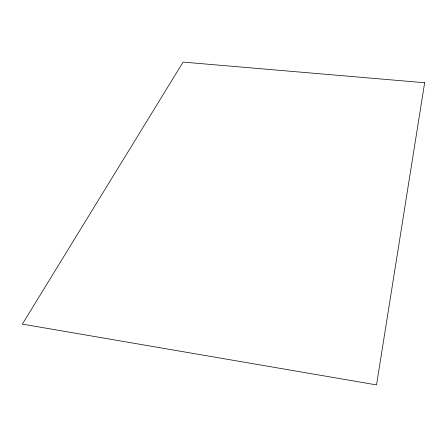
<?xml version="1.0" encoding="UTF-8"?>
<svg xmlns="http://www.w3.org/2000/svg" width="447" height="447" viewBox="0 0 447 447"><rect width="100%" height="100%" fill="white"/><g stroke="black" fill="none" stroke-linecap="round" stroke-linejoin="round"><path stroke-width="0.67" d="M424.65 82.74L376.53 384.906L22.35 324.12L183.097 62.094L424.65 82.74"/></g></svg>
